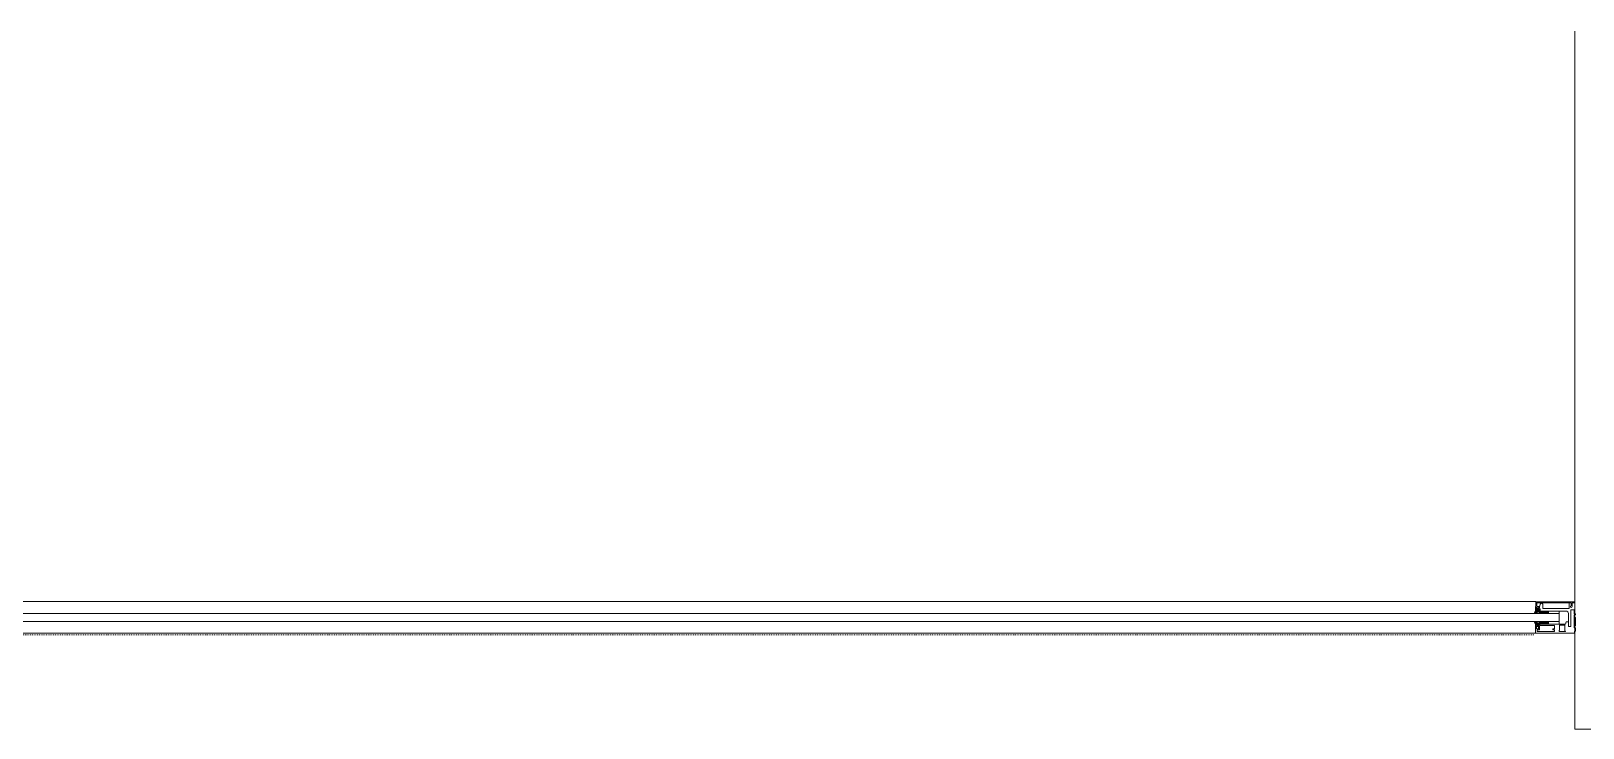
# Model space of a CAD drawing. Extents: x -2749 to 11890, y 0 to 8245.
# Drawn here: x 9636.6 to 9834.1, y 2309.3 to 2397.9 of the extents above; entities that cross this region are included whole.
import ezdxf

# ---------------------------------------------------------------- set-up
doc = ezdxf.new("R2010")
doc.units = 0
doc.header["$MEASUREMENT"] = 0
doc.linetypes.add('DOT2', pattern=[0.125, 0, -0.125])
for name, color, linetype, lineweight in [('06D', 9, 'Continuous', 9), ('10', 9, 'Continuous', 9), ('14', 9, 'Continuous', 9), ('15', 9, 'Continuous', 9), ('20', 9, 'DOT2', 9)]:
    doc.layers.add(name, color=color, linetype=linetype, lineweight=lineweight)
pattern_1 = [(225, (-4013.78252, -7279.21108), (-0.0883883476, 0.0883883476), []), (135, (-4013.78252, -7279.21108), (0.0883883476, 0.0883883476), [])]

# ---------------------------------------------------------------- blocks, each defined once
blk = doc.blocks.new('*U681')
at = {"layer": '10'}
h = blk.add_hatch(dxfattribs=at)
h.set_pattern_fill('NET', color=256, angle=315, style=0)
h.set_pattern_definition(pattern_1)
h.paths.add_polyline_path([(-2.88, 4.51), (-2.88, 4.57), (-2.99, 4.61), (-3.03, 4.61), (-3.03, 4.58), (-3.16, 4.58), (-3.16, 4.87), (-3.03, 4.87), (-3.03, 4.84), (-2.88, 4.88), (-2.89, 4.97), (-2.52, 5.14), (-2.52, 5.03), (-2.56, 5.03), (-2.75, 4.87, -0.2599), (-2.52, 4.79), (-2.52, 4.55, -0.382682)])
h.paths.add_polyline_path([(-2.76, 4.75), (-2.76, 4.56, 2.16717)], flags=16)
h = blk.add_hatch(dxfattribs=at)
h.set_pattern_fill('NET', color=256, angle=315, style=0)
h.set_pattern_definition([(225, (-4017.50971, -7287.43021), (-0.0883883476, 0.0883883476), []), (135, (-4017.50971, -7287.43021), (0.0883883476, 0.0883883476), [])])
h.paths.add_polyline_path([(-2.83, 3.34), (-2.52, 3.34), (-2.52, 4.38), (-2.83, 4.38)])
h = blk.add_hatch(dxfattribs=at)
h.set_pattern_fill('NET', color=256, angle=315, style=0)
h.set_pattern_definition(pattern_1)
h.paths.add_polyline_path([(-1.11, 4.51), (-1.11, 4.57), (-1.01, 4.61), (-0.96, 4.61), (-0.96, 4.58), (-0.84, 4.58), (-0.83, 4.87), (-0.96, 4.87), (-0.96, 4.84), (-1.11, 4.88), (-1.1, 4.97), (-1.48, 5.14), (-1.48, 5.03), (-1.43, 5.03), (-1.24, 4.87, 0.2599), (-1.48, 4.79), (-1.48, 4.55, 0.382682)])
h.paths.add_polyline_path([(-1.24, 4.75), (-1.24, 4.56, -2.16717)], flags=16)
h = blk.add_hatch(dxfattribs=at)
h.set_pattern_fill('NET', color=256, angle=315, style=0)
h.set_pattern_definition([(225, (-4017.50971, -7280.92107), (-0.0883883476, 0.0883883476), []), (135, (-4017.50971, -7280.92107), (0.0883883476, 0.0883883476), [])])
h.paths.add_polyline_path([(-1.48, 3.34), (-1.18, 3.34), (-1.18, 4.38), (-1.48, 4.38)])
h = blk.add_hatch(dxfattribs=at)
h.set_pattern_fill('NET', color=256, angle=315, style=0)
h.set_pattern_definition([(225, (-4038.56212, -7284.97416), (-0.0883883476, 0.0883883476), []), (135, (-4038.56212, -7284.97416), (0.0883883476, 0.0883883476), [])])
h.paths.add_polyline_path([(-3.08, -0.11), (-2.01, -0.11), (-2.01, 0.07), (-3.08, 0.07)])
at = {"layer": '06D'}
for points in [[(-3.99, 673.03), (-3.99, 4.95)], [(0.01, 673.03), (0.01, 4.96)]]:
    blk.add_lwpolyline(points, dxfattribs=at)
at = {"layer": '10'}
for points in [[(-1.02, 0.07), (-1.55, 0.07), (-1.55, -0.11), (-1.68, -0.11), (-1.68, 0.07), (-3.33, 0.07), (-3.33, -0.11), (-3.76, -0.11), (-3.76, 0.01), (-4, 0.01), (-4, 4.98), (-2.88, 4.98), (-2.88, 4.87), (-3.06, 4.83), (-3.06, 4.88), (-3.43, 4.88), (-3.43, 4.6), (-2.88, 4.6), (-2.88, 4.45), (-2.83, 4.41), (-2.83, 1.16), (-2.54, 1.09), (-2.54, 0.79), (-3.14, 0.79), (-3.14, 0.47), (-1.02, 0.47)], [(-2.98, 1.92), (-2.98, 1.24), (-3.68, 1.24), (-3.72, 1.17), (-3.8, 1.17), (-3.8, 1.98), (-3.66, 1.98), (-3.6, 1.92)]]:
    blk.add_lwpolyline(points, close=True, dxfattribs=at)
for points in [[(-3.56, 2.72), (-3.56, 2.56), (-3.8, 2.56), (-3.8, 4.76), (-3.57, 4.76), (-3.57, 4.46), (-3.03, 4.46), (-3.03, 2.56)], [(-3.16, 4.6), (-3.16, 4.87)], [(-2.88, 4.98), (-2.52, 5.14)], [(-2.83, 4.38), (-2.83, 4.38), (-2.5, 4.38)], [(-2.75, 4.87), (-2.56, 5.03), (-2.52, 5.03)], [(-0.89, 4.41), (-0.89, 4.38), (-1.5, 4.38)], [(-1.1, 4.97), (-1.48, 5.14)], [(-1.24, 4.87), (-1.43, 5.03), (-1.48, 5.03)], [(-0.15, 4.81), (-0.6, 4.81), (-0.6, 4.5), (-0.89, 4.5), (-0.89, 4.41), (-1.11, 4.51), (-1.11, 4.57), (-1.01, 4.61), (-0.96, 4.61), (-0.96, 4.58), (-0.71, 4.58), (-0.71, 4.87), (-0.96, 4.87), (-0.96, 4.84), (-1.11, 4.88), (-1.1, 4.97), (0, 4.96), (0, 0)], [(-0.84, 4.58), (-0.83, 4.87)], [(-2.5, 3.34), (-2.83, 3.34)], [(-1.5, 3.34), (-1.18, 3.34)], [(-3.08, 0.07), (-3.08, -0.11), (-2.01, -0.11)], [(-2.83, 1.97), (-1.18, 1.97)], [(-2.01, 0.07), (-2.01, -0.11)]]:
    blk.add_lwpolyline(points, dxfattribs=at)
for points in [[(-2.76, 4.56), (-2.76, 4.75, -1)], [(-1.18, 4.38), (-1.18, 1.12, -0.414214), (-1.51, 0.79), (-2.54, 0.79)], [(-1.24, 4.56), (-1.24, 4.75, 1)], [(-0.89, 4.5), (-0.31, 4.38, -0.833203), (-0.32, 4.07, -0.447088)], [(-0.32, 4.07), (-0.77, 4.07, 0.414214), (-0.87, 3.96), (-0.87, 0.71), (-0.14, 0.71)], [(-0.5, 0.46), (-0.14, 0.46), (-0.14, 4.78), (-0.11, 4.78, 0.561743), (-0.1, 4.86, 0.595966), (-0.15, 4.81, -2.204878)], [(-3.03, 2.56), (-3.44, 2.56), (-3.44, 2.72, 1), (-3.56, 2.72, -1)], [(0, 0), (-0.14, 0), (-0.14, 0.34), (-0.62, 0.34, -1), (-0.62, 0.55)], [(-0.62, 0.55, -0.305404), (-0.5, 0.46, -5.773092)]]:
    blk.add_lwpolyline(points, format="xyb", dxfattribs=at)
for centre, radius, start, end in [((-2.72, 4.73), 0.273, 233.5711, 324.0262), ((-2.68, 4.66), 0.125, 229.5402, 130.4598), ((-2.7, 4.62), 0.253, 35.8742, 101.3324), ((-1.29, 4.62), 0.253, 78.6676, 144.1258), ((-1.28, 4.73), 0.273, 215.9738, 306.4289), ((-1.32, 4.66), 0.125, 49.5402, 310.4598)]:
    blk.add_arc(centre, radius, start, end, dxfattribs=at)
at = {"layer": '15'}
for points in [[(-2.5, 676.03), (-2.5, 1.96)], [(-1.5, 1.96), (-1.5, 676.03)]]:
    blk.add_lwpolyline(points, dxfattribs=at)

msp = doc.modelspace()

# ---------------------------------------------------------------- linework, layer by layer
at = {"layer": '14'}
msp.add_lwpolyline([(9833.06, 2397.87), (9833.06, 2309.12), (9855.06, 2309.12)], dxfattribs=at)
at = {"layer": '20'}
msp.add_lwpolyline([(9827.86, 2321.12), (7716.92, 2321.12)], dxfattribs=at)

# ---------------------------------------------------------------- block references
at = {"layer": '10', "rotation": 90}
msp.add_blockref('*U681', (9833.06, 2325.32), dxfattribs=at)

doc.saveas('drawing.dxf')
